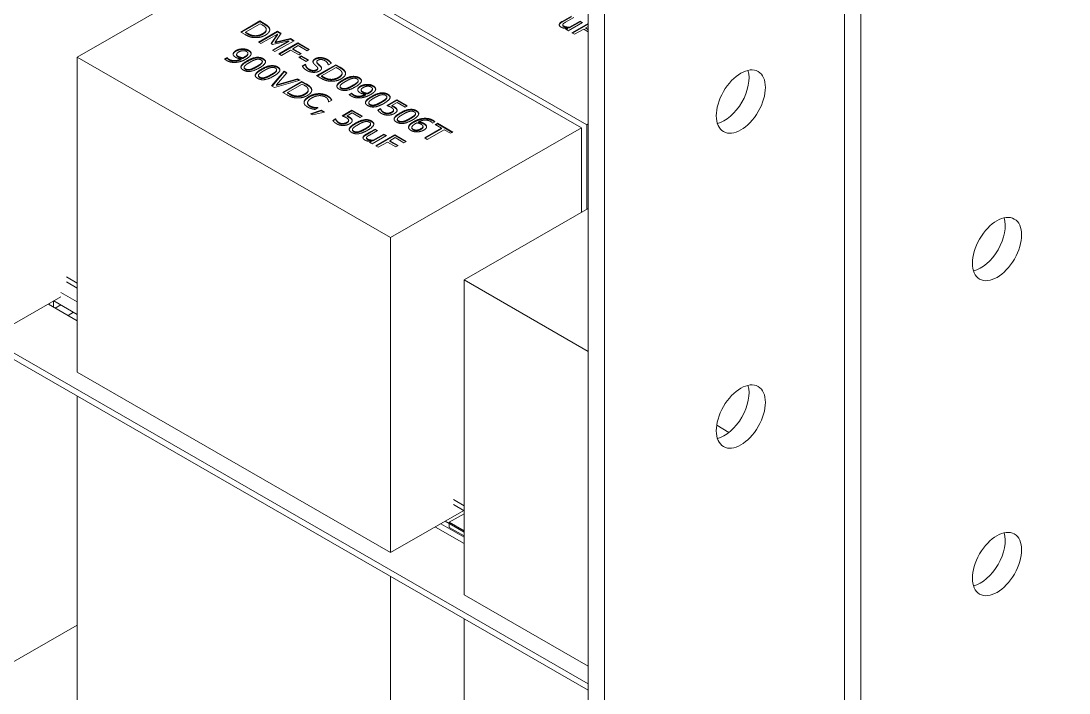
# Model space of a CAD drawing. Header units: millimetres. Extents: x 0 to 8410, y 0 to 5940.
# Drawn here: x 6745.4 to 6881.3, y 4891.5 to 4978.7 of the extents above; entities that cross this region are included whole.
import ezdxf

# ---------------------------------------------------------------- set-up
doc = ezdxf.new("R2010")
doc.units = ezdxf.units.MM
doc.header["$LTSCALE"] = 10
doc.layers.add('가시적인 것(ISO)', color=3, linetype='Continuous', lineweight=5, true_color=0x00ff00)
doc.layers.add('해치(ISO)', color=7, linetype='Continuous', lineweight=5)

msp = doc.modelspace()

# ---------------------------------------------------------------- hatches: boundary and pattern name
at = {"layer": '해치(ISO)'}
h = msp.add_hatch(dxfattribs=at)
h.set_pattern_fill('ANSI31', color=256, scale=254, angle=75, style=0)
h.set_pattern_definition([(119.99998, (0, 0), (-27.49631, -15.87499), [])])
edge = h.paths.add_edge_path()
edge.add_line((7404.27, 4779.83), (7404.27, 4781.46))
edge.add_line((7404.27, 4781.46), (7404.27, 4781.94))
edge.add_line((7404.27, 4781.94), (7404.27, 4785.7))
edge.add_line((7404.27, 4785.7), (7404.27, 4786.36))
edge.add_line((7404.27, 4786.36), (7404.27, 4792.16))
edge.add_line((7404.27, 4792.16), (7404.27, 4792.17))
edge.add_line((7404.27, 4792.17), (7404.27, 4792.3))
edge.add_line((7404.27, 4792.3), (7404.27, 4796.6))
edge.add_line((7404.27, 4796.6), (7404.27, 4801.48))
edge.add_line((7404.27, 4801.48), (7404.27, 4808.84))
edge.add_line((7404.27, 4808.84), (7404.27, 4812.54))
edge.add_line((7404.27, 4812.54), (7403.36, 4813.06))
edge.add_line((7403.36, 4813.06), (7401.61, 4814.07))
edge.add_line((7401.61, 4814.07), (7401.1, 4814.36))
edge.add_line((7401.1, 4814.36), (7399.49, 4815.29))
edge.add_line((7399.49, 4815.29), (7381.65, 4825.56))
edge.add_line((7381.65, 4825.56), (7377.4, 4828.01))
edge.add_line((7377.4, 4828.01), (7375.98, 4828.82))
edge.add_line((7375.98, 4828.82), (7375.98, 4827.19))
edge.add_ellipse((7378.1, 4825.97), major_axis=(1.5, -2.6), ratio=0.578093, start_angle=225.1108, end_angle=315.1108)
edge.add_line((7378.1, 4823.51), (7397.55, 4812.32))
edge.add_ellipse((7397.55, 4808.64), major_axis=(2.25, -3.9), ratio=0.578093, start_angle=45.1108, end_angle=135.1108, ccw=False)
edge.add_line((7400.73, 4806.81), (7400.73, 4784.32))
edge.add_ellipse((7402.85, 4783.1), major_axis=(1.5, -2.6), ratio=0.578093, start_angle=225.1108, end_angle=315.1108)
edge.add_line((7402.85, 4780.65), (7404.27, 4779.83))
edge = h.paths.add_edge_path()
edge.add_line((6488.28, 5307.32), (6489.69, 5306.5))
edge.add_ellipse((6489.69, 5308.95), major_axis=(1.5, -2.6), ratio=0.578093, start_angle=315.1108, end_angle=405.1108)
edge.add_line((6491.82, 5307.73), (6491.82, 5330.21))
edge.add_ellipse((6495, 5328.38), major_axis=(-2.25, 3.9), ratio=0.578093, start_angle=315.1108, end_angle=405.1108, ccw=False)
edge.add_line((6495, 5332.06), (6514.44, 5320.86))
edge.add_ellipse((6514.44, 5323.32), major_axis=(1.5, -2.6), ratio=0.578093, start_angle=315.1108, end_angle=405.1108)
edge.add_line((6516.56, 5322.09), (6516.56, 5323.73))
edge.add_line((6516.56, 5323.73), (6498.56, 5334.1))
edge.add_line((6498.56, 5334.1), (6498.55, 5334.1))
edge.add_line((6498.55, 5334.1), (6488.28, 5340.02))
edge.add_line((6488.28, 5340.02), (6488.28, 5307.32))

# ---------------------------------------------------------------- linework, layer by layer
at = {"layer": '가시적인 것(ISO)'}
for p, q in [((6818.95, 3452.78), (6818.95, 5149.6)), ((6821.07, 3451.56), (6821.07, 5148.38)), ((6852.18, 3433.64), (6852.18, 5130.46)), ((6854.31, 5129.24), (6854.31, 3432.42)), ((6777.41, 4988.24), (6752.66, 4973.99)), ((6818.07, 4964.82), (6777.41, 4988.24)), ((6778.12, 4988.65), (6818.77, 4965.23)), ((6815.55, 4978.63), (6816.76, 4979.33)), ((6815.55, 4978.55), (6816.76, 4979.25)), ((6818.95, 4892.65), (6670.81, 4977.96)), ((6773.87, 4977.26), (6776.35, 4978.69)), ((6773.95, 4977.22), (6776.35, 4978.6)), ((6776.39, 4978.33), (6774.49, 4977.23)), ((6776.35, 4978.69), (6776.91, 4978.36)), ((6776.35, 4978.69), (6776.35, 4978.6)), ((6776.35, 4978.6), (6776.91, 4978.28)), ((6776.64, 4978.19), (6776.39, 4978.33)), ((6815.64, 4978.2), (6815.64, 4978.12)), ((6817.07, 4979.15), (6816.01, 4978.54)), ((6818.22, 4978.49), (6816.36, 4977.42)), ((6816.52, 4977.87), (6817.9, 4978.67)), ((6816.52, 4977.79), (6817.9, 4978.59)), ((6816.52, 4977.87), (6816.52, 4977.79)), ((6816.84, 4977.14), (6818.95, 4978.36)), ((6816.91, 4977.1), (6818.95, 4978.28)), ((6817.9, 4978.67), (6818.22, 4978.49)), ((6817.9, 4978.67), (6817.9, 4978.59)), ((6817.9, 4978.59), (6818.15, 4978.45)), ((6818.95, 4977.98), (6818.65, 4977.81)), ((6670.81, 4977.14), (6818.95, 4891.83)), ((6774.44, 4976.93), (6773.87, 4977.26)), ((6774.49, 4977.23), (6774.49, 4977.15)), ((6774.49, 4977.23), (6774.74, 4977.09)), ((6774.49, 4977.15), (6774.74, 4977.01)), ((6775.59, 4976.79), (6775.59, 4976.71)), ((6776.18, 4975.93), (6778.66, 4977.36)), ((6776.25, 4975.89), (6778.66, 4977.27)), ((6778.62, 4976.98), (6776.49, 4975.75)), ((6777.18, 4977.59), (6777.18, 4977.51)), ((6777.81, 4975.78), (6778.62, 4976.98)), ((6777.85, 4975.76), (6778.62, 4976.9)), ((6779.11, 4977.1), (6778.35, 4975.95)), ((6778.62, 4976.98), (6778.62, 4976.9)), ((6778.66, 4977.36), (6779.11, 4977.1)), ((6778.66, 4977.36), (6778.66, 4977.27)), ((6778.66, 4977.27), (6779.07, 4977.04)), ((6816.05, 4977.6), (6816.25, 4977.72)), ((6816.36, 4977.42), (6816.05, 4977.6)), ((6816.12, 4977.56), (6816.25, 4977.64)), ((6816.25, 4977.72), (6816.25, 4977.64)), ((6817.17, 4976.96), (6816.84, 4977.14)), ((6818.36, 4977.64), (6817.17, 4976.96)), ((6818.95, 4977.3), (6818.36, 4977.64)), ((6818.65, 4977.81), (6818.95, 4977.64)), ((6818.65, 4977.81), (6818.65, 4977.73)), ((6818.65, 4977.73), (6818.95, 4977.56)), ((6776.49, 4975.75), (6776.18, 4975.93)), ((6778.01, 4975.66), (6777.81, 4975.78)), ((6777.98, 4974.9), (6780.11, 4976.13)), ((6780.11, 4976.13), (6778.01, 4975.66)), ((6778.05, 4974.86), (6780.11, 4976.04)), ((6780.78, 4976.13), (6778.31, 4974.71)), ((6778.35, 4975.95), (6780.32, 4976.4)), ((6778.35, 4975.87), (6780.32, 4976.32)), ((6778.35, 4975.95), (6778.35, 4975.87)), ((6778.81, 4974.42), (6781.28, 4975.85)), ((6778.88, 4974.38), (6781.28, 4975.76)), ((6780.11, 4976.13), (6780.11, 4976.04)), ((6780.32, 4976.4), (6780.78, 4976.13)), ((6780.32, 4976.4), (6780.32, 4976.32)), ((6780.32, 4976.32), (6780.71, 4976.09)), ((6781.32, 4975.49), (6780.62, 4975.09)), ((6781.28, 4975.85), (6782.76, 4974.99)), ((6781.28, 4975.85), (6781.28, 4975.76)), ((6781.28, 4975.76), (6782.69, 4974.95)), ((6782.47, 4974.82), (6781.32, 4975.49)), ((6752.66, 4973.99), (6793.32, 4950.57)), ((6752.66, 4933.11), (6752.66, 4973.99)), ((6771.78, 4973.76), (6772.1, 4973.94)), ((6771.84, 4973.7), (6772.1, 4973.86)), ((6772.1, 4973.94), (6772.12, 4973.93)), ((6772.1, 4973.94), (6772.1, 4973.86)), ((6772.1, 4973.86), (6772.12, 4973.85)), ((6772.12, 4973.93), (6772.12, 4973.85)), ((6773.34, 4974.36), (6773.34, 4974.27)), ((6774.15, 4973.91), (6774.15, 4973.83)), ((6774.79, 4974.5), (6774.79, 4974.42)), ((6774.79, 4974.47), (6774.79, 4974.39)), ((6778.31, 4974.71), (6777.98, 4974.9)), ((6779.14, 4974.23), (6778.81, 4974.42)), ((6780.33, 4974.92), (6779.14, 4974.23)), ((6781.43, 4974.28), (6780.33, 4974.92)), ((6780.62, 4975.09), (6781.72, 4974.45)), ((6780.62, 4975.09), (6780.62, 4975)), ((6780.62, 4975), (6781.65, 4974.41)), ((6781.41, 4973.99), (6781.71, 4974.17)), ((6782.35, 4973.45), (6781.41, 4973.99)), ((6781.72, 4974.45), (6781.43, 4974.28)), ((6781.48, 4973.95), (6781.71, 4974.08)), ((6781.71, 4974.17), (6782.65, 4973.63)), ((6781.71, 4974.17), (6781.71, 4974.08)), ((6781.71, 4974.08), (6782.58, 4973.59)), ((6782.76, 4974.99), (6782.47, 4974.82)), ((6773.91, 4973.77), (6773.91, 4973.69)), ((6774.31, 4972.69), (6774.31, 4972.6)), ((6776.67, 4973.43), (6776.67, 4973.35)), ((6781.84, 4972.84), (6782.26, 4973.08)), ((6781.88, 4972.78), (6782.26, 4973)), ((6782.26, 4973.08), (6782.28, 4973.07)), ((6782.26, 4973.08), (6782.26, 4973)), ((6782.26, 4973), (6782.28, 4972.99)), ((6782.28, 4973.07), (6782.28, 4972.99)), ((6782.65, 4973.63), (6782.35, 4973.45)), ((6783.71, 4971.6), (6786.19, 4973.02)), ((6783.73, 4973.4), (6783.73, 4973.32)), ((6783.78, 4971.55), (6786.19, 4972.94)), ((6783.86, 4972.57), (6783.86, 4972.49)), ((6786.23, 4972.67), (6784.33, 4971.57)), ((6785.25, 4972.98), (6785.22, 4972.99)), ((6785.64, 4973.2), (6785.25, 4972.98)), ((6786.19, 4973.02), (6786.75, 4972.7)), ((6786.19, 4973.02), (6786.19, 4972.94)), ((6786.19, 4972.94), (6786.75, 4972.61)), ((6786.48, 4972.52), (6786.23, 4972.67)), ((6776.17, 4971.62), (6776.17, 4971.53)), ((6777.88, 4970.26), (6779.5, 4972.18)), ((6777.93, 4970.23), (6779.5, 4972.09)), ((6779.86, 4971.97), (6778.49, 4970.39)), ((6778.49, 4970.39), (6781.23, 4971.18)), ((6778.49, 4970.31), (6781.23, 4971.1)), ((6778.53, 4972.37), (6778.53, 4972.28)), ((6779.5, 4972.18), (6779.86, 4971.97)), ((6779.5, 4972.18), (6779.5, 4972.09)), ((6779.5, 4972.09), (6779.81, 4971.92)), ((6781.23, 4971.18), (6781.56, 4970.99)), ((6781.23, 4971.18), (6781.23, 4971.1)), ((6781.23, 4971.1), (6781.47, 4970.96)), ((6784.28, 4971.27), (6783.71, 4971.6)), ((6784.33, 4971.57), (6784.33, 4971.49)), ((6784.33, 4971.57), (6784.58, 4971.43)), ((6784.33, 4971.49), (6784.58, 4971.34)), ((6785.42, 4971.13), (6785.42, 4971.04)), ((6787.02, 4971.92), (6787.02, 4971.84)), ((6778.24, 4970.06), (6777.88, 4970.26)), ((6781.56, 4970.99), (6778.24, 4970.06)), ((6778.49, 4970.39), (6778.49, 4970.31)), ((6779.32, 4969.43), (6781.8, 4970.85)), ((6779.4, 4969.39), (6781.8, 4970.77)), ((6781.84, 4970.5), (6779.94, 4969.4)), ((6781.8, 4970.85), (6782.36, 4970.53)), ((6781.8, 4970.85), (6781.8, 4970.77)), ((6781.8, 4970.77), (6782.36, 4970.45)), ((6782.09, 4970.36), (6781.84, 4970.5)), ((6782.63, 4969.76), (6782.63, 4969.67)), ((6786.75, 4970.21), (6786.75, 4970.13)), ((6789.12, 4970.96), (6789.12, 4970.88)), ((6789.49, 4969.75), (6789.49, 4969.66)), ((6790.95, 4969.89), (6790.95, 4969.81)), ((6790.95, 4969.86), (6790.95, 4969.78)), ((6779.89, 4969.1), (6779.32, 4969.43)), ((6779.94, 4969.4), (6779.94, 4969.32)), ((6779.94, 4969.4), (6780.19, 4969.26)), ((6779.94, 4969.32), (6780.19, 4969.18)), ((6781.04, 4968.96), (6781.04, 4968.88)), ((6785.68, 4968.43), (6785.28, 4968.2)), ((6785.5, 4968.7), (6785.5, 4968.62)), ((6787.94, 4969.14), (6788.26, 4969.33)), ((6787.99, 4969.09), (6788.26, 4969.25)), ((6788.26, 4969.33), (6788.27, 4969.32)), ((6788.26, 4969.33), (6788.26, 4969.25)), ((6788.26, 4969.25), (6788.27, 4969.24)), ((6788.27, 4969.32), (6788.27, 4969.24)), ((6790.07, 4969.16), (6790.07, 4969.08)), ((6790.31, 4969.3), (6790.31, 4969.22)), ((6792.83, 4968.82), (6792.83, 4968.74)), ((6792.85, 4967.71), (6794.13, 4968.45)), ((6792.93, 4967.68), (6794.13, 4968.37)), ((6794.13, 4968.45), (6795.48, 4967.67)), ((6794.13, 4968.45), (6794.13, 4968.37)), ((6794.13, 4968.37), (6795.41, 4967.63)), ((6782.55, 4968.08), (6782.55, 4968)), ((6782.93, 4966.64), (6784.31, 4967.1)), ((6783.02, 4966.59), (6784.31, 4967.02)), ((6783.45, 4967.47), (6783.45, 4967.39)), ((6783.93, 4967.42), (6783.54, 4967.2)), ((6783.91, 4967.44), (6783.93, 4967.42)), ((6783.91, 4967.44), (6783.91, 4967.41)), ((6784.31, 4967.1), (6784.73, 4966.86)), ((6784.31, 4967.1), (6784.31, 4967.02)), ((6784.31, 4967.02), (6784.63, 4966.84)), ((6785.28, 4968.2), (6785.26, 4968.22)), ((6787.03, 4966.37), (6788.3, 4967.11)), ((6787.11, 4966.34), (6788.3, 4967.03)), ((6788.3, 4967.11), (6789.66, 4966.33)), ((6788.3, 4967.11), (6788.3, 4967.03)), ((6788.3, 4967.03), (6789.59, 4966.29)), ((6790.47, 4968.08), (6790.47, 4967.99)), ((6791.64, 4967.13), (6791.99, 4967.34)), ((6791.68, 4967.07), (6791.99, 4967.25)), ((6791.99, 4967.34), (6792.01, 4967.32)), ((6791.99, 4967.34), (6791.99, 4967.25)), ((6791.99, 4967.25), (6792.01, 4967.24)), ((6792.01, 4967.32), (6792.01, 4967.24)), ((6792.15, 4967.09), (6792.15, 4967.01)), ((6794.15, 4968.1), (6793.49, 4967.72)), ((6793.49, 4967.72), (6793.49, 4967.64)), ((6793.69, 4967.14), (6793.69, 4967.06)), ((6795.19, 4967.5), (6794.15, 4968.1)), ((6795.48, 4967.67), (6795.19, 4967.5)), ((6783.18, 4966.5), (6782.93, 4966.64)), ((6784.73, 4966.86), (6783.18, 4966.5)), ((6785.81, 4965.79), (6786.17, 4966)), ((6785.85, 4965.73), (6786.17, 4965.91)), ((6786.17, 4966), (6786.19, 4965.98)), ((6786.17, 4966), (6786.17, 4965.91)), ((6786.17, 4965.91), (6786.19, 4965.9)), ((6786.19, 4965.98), (6786.19, 4965.9)), ((6786.32, 4965.75), (6786.32, 4965.67)), ((6788.33, 4966.76), (6787.67, 4966.38)), ((6787.67, 4966.38), (6787.67, 4966.3)), ((6787.87, 4965.8), (6787.87, 4965.72)), ((6789.37, 4966.16), (6788.33, 4966.76)), ((6789.66, 4966.33), (6789.37, 4966.16)), ((6792.94, 4966.72), (6792.94, 4966.64)), ((6794.18, 4965.94), (6794.18, 4965.85)), ((6796.54, 4966.68), (6796.54, 4966.6)), ((6787.12, 4965.38), (6787.12, 4965.3)), ((6788.36, 4964.6), (6788.36, 4964.51)), ((6790.1, 4963.98), (6791.3, 4964.67)), ((6790.1, 4963.89), (6791.3, 4964.59)), ((6791.62, 4964.49), (6790.56, 4963.88)), ((6790.72, 4965.34), (6790.72, 4965.26)), ((6791.3, 4964.67), (6791.62, 4964.49)), ((6791.3, 4964.67), (6791.3, 4964.59)), ((6791.3, 4964.59), (6791.55, 4964.45)), ((6793.32, 4950.57), (6818.07, 4964.82)), ((6796.07, 4964.87), (6796.07, 4964.79)), ((6796.94, 4965.6), (6796.94, 4965.51)), ((6797.52, 4965.01), (6797.52, 4964.93)), ((6797.74, 4963.52), (6799.92, 4964.77)), ((6797.81, 4963.48), (6799.92, 4964.69)), ((6800.25, 4964.58), (6798.07, 4963.33)), ((6798.75, 4965.43), (6798.74, 4965.44)), ((6799.07, 4965.61), (6798.75, 4965.43)), ((6799.09, 4965.25), (6799.39, 4965.42)), ((6799.92, 4964.77), (6799.09, 4965.25)), ((6799.16, 4965.21), (6799.39, 4965.34)), ((6799.39, 4965.42), (6801.38, 4964.27)), ((6799.39, 4965.42), (6799.39, 4965.34)), ((6799.39, 4965.34), (6801.3, 4964.23)), ((6799.92, 4964.77), (6799.92, 4964.69)), ((6801.08, 4964.11), (6800.25, 4964.58)), ((6801.38, 4964.27), (6801.08, 4964.11)), ((6818.07, 4953.83), (6818.07, 4964.82)), ((6818.77, 4965.23), (6818.95, 4965.33)), ((6818.77, 4954.24), (6818.77, 4965.23)), ((6790.19, 4963.54), (6790.19, 4963.46)), ((6790.59, 4962.94), (6790.8, 4963.06)), ((6790.9, 4962.76), (6790.59, 4962.94)), ((6790.66, 4962.9), (6790.8, 4962.98)), ((6790.8, 4963.06), (6790.8, 4962.98)), ((6792.76, 4963.83), (6790.9, 4962.76)), ((6791.06, 4963.21), (6792.45, 4964.01)), ((6791.06, 4963.13), (6792.45, 4963.93)), ((6791.06, 4963.21), (6791.06, 4963.13)), ((6791.38, 4962.49), (6793.86, 4963.91)), ((6791.45, 4962.44), (6793.86, 4963.83)), ((6792.9, 4962.98), (6791.71, 4962.3)), ((6792.45, 4964.01), (6792.76, 4963.83)), ((6792.45, 4964.01), (6792.45, 4963.93)), ((6792.45, 4963.93), (6792.69, 4963.79)), ((6794.01, 4962.35), (6792.9, 4962.98)), ((6793.89, 4963.55), (6793.2, 4963.15)), ((6793.2, 4963.15), (6794.3, 4962.52)), ((6793.2, 4963.15), (6793.2, 4963.07)), ((6793.2, 4963.07), (6794.23, 4962.47)), ((6793.86, 4963.91), (6795.34, 4963.06)), ((6793.86, 4963.91), (6793.86, 4963.83)), ((6793.86, 4963.83), (6795.27, 4963.02)), ((6795.04, 4962.89), (6793.89, 4963.55)), ((6795.34, 4963.06), (6795.04, 4962.89)), ((6798.07, 4963.33), (6797.74, 4963.52)), ((6791.71, 4962.3), (6791.38, 4962.49)), ((6794.3, 4962.52), (6794.01, 4962.35)), ((6818.95, 4954.34), (6802.86, 4945.08)), ((6793.32, 4909.7), (6793.32, 4950.57)), ((6752.66, 4944.68), (6751.25, 4945.5)), ((6751.25, 4944.84), (6752.66, 4944.03)), ((6802.86, 4945.08), (6818.95, 4935.81)), ((6802.86, 4904.2), (6802.86, 4945.08)), ((6743.11, 4938.61), (6750.54, 4942.88)), ((6752.66, 4942.23), (6750.54, 4943.45)), ((6752.66, 4939.78), (6748.95, 4941.92)), ((6749.02, 4942.01), (6749.02, 4941.88)), ((6749.58, 4941.55), (6749.58, 4942.33)), ((6749.61, 4942.35), (6752.66, 4940.59)), ((6749.62, 4942.35), (6752.66, 4940.6)), ((6750.51, 4941.83), (6749.8, 4941.43)), ((6752.17, 4940.88), (6751.46, 4940.47)), ((6752.66, 4933.11), (6793.32, 4909.7)), ((6752.66, 4930.01), (6752.66, 4889.29)), ((6835.62, 4926.21), (6837.21, 4925.3)), ((6802.86, 4915.77), (6801.45, 4916.59)), ((6801.45, 4915.93), (6802.86, 4915.12)), ((6793.32, 4909.7), (6802.8, 4915.15)), ((6800.92, 4913.62), (6802.86, 4914.74)), ((6802.86, 4910.87), (6799.15, 4913.01)), ((6799.82, 4913.44), (6802.86, 4911.68)), ((6802.86, 4912.34), (6800.38, 4913.76)), ((6802.86, 4912.5), (6800.92, 4913.62)), ((6800.92, 4913.62), (6800.92, 4912.97)), ((6800.92, 4912.97), (6802.86, 4911.85)), ((6793.32, 4906.59), (6793.32, 4865.87)), ((6802.86, 4904.2), (6818.95, 4894.93)), ((6802.86, 4901.1), (6802.86, 4860.38)), ((6752.66, 4900.28), (6743.11, 4894.79))]:
    msp.add_line(p, q, dxfattribs=at)
for centre in [(6838.75, 4968.23), (6871.98, 4949.09), (6838.75, 4927.35), (6871.98, 4908.21)]:
    msp.add_ellipse(centre, major_axis=(2.25, 3.9), ratio=0.578093, dxfattribs=at)
for centre, major_axis, ratio, start_param, end_param in [((6836.63, 4969.45), (2.25, 3.9), 0.578093, 3.631445, 5.793333), ((6869.86, 4950.31), (2.25, 3.9), 0.578093, 3.631445, 5.793333), ((6751.07, 4943.14), (-3, 0), 0.575862, 0.767051, 0.785398), ((6836.63, 4928.57), (2.25, 3.9), 0.578093, 3.631445, 5.793333), ((6801.27, 4914.23), (-3, 0), 0.575862, 0.767051, 0.785398), ((6869.86, 4909.44), (2.25, 3.9), 0.578093, 3.631445, 5.793333)]:
    msp.add_ellipse(centre, major_axis=major_axis, ratio=ratio, start_param=start_param, end_param=end_param, dxfattribs=at)
for points in [[(6777.15, 4977.73), (6777.1, 4977.85), (6776.87, 4978.06), (6776.64, 4978.19)], [(6776.91, 4978.36), (6777.26, 4978.16), (6777.56, 4977.87), (6777.6, 4977.74)], [(6776.91, 4978.28), (6777.26, 4978.08), (6777.56, 4977.79), (6777.6, 4977.66)], [(6815.43, 4977.89), (6815.31, 4977.96), (6815.18, 4978.13), (6815.19, 4978.23)], [(6815.19, 4978.23), (6815.19, 4978.32), (6815.37, 4978.53), (6815.55, 4978.63)], [(6816.25, 4977.72), (6815.98, 4977.73), (6815.59, 4977.8), (6815.43, 4977.89)], [(6815.66, 4978.26), (6815.62, 4978.2), (6815.69, 4978.09), (6815.81, 4978.02)], [(6816.01, 4978.54), (6815.87, 4978.45), (6815.69, 4978.33), (6815.66, 4978.26)], [(6815.81, 4978.02), (6815.93, 4977.95), (6816.31, 4977.88), (6816.52, 4977.87)], [(6815.81, 4977.94), (6815.93, 4977.87), (6816.31, 4977.8), (6816.52, 4977.79)], [(6775.52, 4976.54), (6775.21, 4976.58), (6774.75, 4976.76), (6774.44, 4976.93)], [(6774.74, 4977.09), (6774.96, 4976.96), (6775.36, 4976.81), (6775.59, 4976.79)], [(6774.74, 4977.01), (6774.96, 4976.88), (6775.36, 4976.73), (6775.59, 4976.71)], [(6777.06, 4976.85), (6776.72, 4976.65), (6775.9, 4976.5), (6775.52, 4976.54)], [(6775.59, 4976.79), (6775.88, 4976.76), (6776.43, 4976.88), (6776.72, 4977.05)], [(6775.59, 4976.71), (6775.88, 4976.68), (6776.43, 4976.8), (6776.72, 4976.97)], [(6776.72, 4977.05), (6777.01, 4977.21), (6777.22, 4977.55), (6777.15, 4977.73)], [(6777.6, 4977.74), (6777.68, 4977.51), (6777.42, 4977.06), (6777.06, 4976.85)], [(6777.6, 4977.66), (6777.63, 4977.59), (6777.63, 4977.52)], [(6772.12, 4973.93), (6772.14, 4973.89), (6772.27, 4973.77), (6772.36, 4973.71)], [(6772.12, 4973.85), (6772.14, 4973.81), (6772.27, 4973.68), (6772.36, 4973.63)], [(6772.89, 4974.33), (6772.86, 4974.47), (6773.04, 4974.72), (6773.25, 4974.85)], [(6773.22, 4973.97), (6773.09, 4974.05), (6772.92, 4974.22), (6772.89, 4974.33)], [(6773.91, 4973.77), (6773.69, 4973.8), (6773.36, 4973.89), (6773.22, 4973.97)], [(6773.25, 4974.85), (6773.44, 4974.96), (6773.89, 4975.07), (6774.11, 4975.07)], [(6773.25, 4974.77), (6773.44, 4974.88), (6773.89, 4974.99), (6774.11, 4974.99)], [(6773.6, 4974.66), (6773.45, 4974.57), (6773.33, 4974.41), (6773.34, 4974.32)], [(6773.34, 4974.32), (6773.35, 4974.25), (6773.48, 4974.14), (6773.57, 4974.09)], [(6773.34, 4974.27), (6773.34, 4974.26), (6773.34, 4974.24)], [(6773.34, 4974.24), (6773.35, 4974.17), (6773.48, 4974.06), (6773.57, 4974.01)], [(6773.57, 4974.09), (6773.68, 4974.03), (6774, 4973.93), (6774.15, 4973.91)], [(6773.57, 4974.01), (6773.68, 4973.94), (6774, 4973.85), (6774.15, 4973.83)], [(6774.62, 4974.73), (6774.42, 4974.85), (6773.88, 4974.82), (6773.6, 4974.66)], [(6774.11, 4975.07), (6774.32, 4975.08), (6774.74, 4974.98), (6774.89, 4974.89)], [(6774.11, 4974.99), (6774.32, 4975), (6774.74, 4974.89), (6774.89, 4974.81)], [(6774.15, 4973.91), (6774.18, 4973.92), (6774.26, 4973.97), (6774.31, 4974)], [(6774.15, 4973.83), (6774.18, 4973.84), (6774.26, 4973.89), (6774.31, 4973.92)], [(6774.31, 4974), (6774.56, 4974.14), (6774.79, 4974.38), (6774.79, 4974.47)], [(6774.31, 4973.92), (6774.56, 4974.06), (6774.79, 4974.3), (6774.79, 4974.39)], [(6775.22, 4974.44), (6775.21, 4974.29), (6774.91, 4973.96), (6774.57, 4973.76)], [(6774.79, 4974.47), (6774.8, 4974.56), (6774.71, 4974.68), (6774.62, 4974.73)], [(6774.7, 4973.51), (6775.37, 4973.9), (6776.38, 4974.03), (6776.78, 4973.8)], [(6774.7, 4973.43), (6775.37, 4973.82), (6776.38, 4973.95), (6776.78, 4973.72)], [(6774.79, 4974.39), (6774.79, 4974.41), (6774.79, 4974.42)], [(6774.89, 4974.89), (6775.06, 4974.79), (6775.23, 4974.57), (6775.22, 4974.44)], [(6776.78, 4973.8), (6777.19, 4973.57), (6776.93, 4972.98), (6776.29, 4972.6)], [(6783.24, 4973.44), (6783.24, 4973.53), (6783.38, 4973.71), (6783.52, 4973.79)], [(6783.52, 4973.79), (6783.82, 4973.96), (6784.7, 4973.93), (6785.06, 4973.72)], [(6783.52, 4973.71), (6783.82, 4973.88), (6784.7, 4973.85), (6785.06, 4973.64)], [(6772.03, 4973.57), (6771.96, 4973.61), (6771.83, 4973.71), (6771.78, 4973.76)], [(6773.26, 4973.32), (6772.93, 4973.29), (6772.32, 4973.41), (6772.03, 4973.57)], [(6772.36, 4973.71), (6772.69, 4973.53), (6773.49, 4973.56), (6773.91, 4973.77)], [(6772.36, 4973.63), (6772.69, 4973.45), (6773.49, 4973.48), (6773.91, 4973.69)], [(6774.57, 4973.76), (6774.27, 4973.58), (6773.58, 4973.35), (6773.26, 4973.32)], [(6774.21, 4972.32), (6773.8, 4972.55), (6774.05, 4973.14), (6774.7, 4973.51)], [(6776.29, 4972.6), (6775.62, 4972.22), (6774.61, 4972.08), (6774.21, 4972.32)], [(6774.38, 4972.84), (6774.3, 4972.74), (6774.34, 4972.56), (6774.48, 4972.47)], [(6775.04, 4973.32), (6774.78, 4973.17), (6774.46, 4972.95), (6774.38, 4972.84)], [(6774.48, 4972.47), (6774.62, 4972.4), (6774.93, 4972.37), (6775.11, 4972.41)], [(6775.88, 4973.7), (6775.7, 4973.66), (6775.28, 4973.46), (6775.04, 4973.32)], [(6775.11, 4972.41), (6775.28, 4972.46), (6775.69, 4972.65), (6775.95, 4972.8)], [(6775.11, 4972.33), (6775.28, 4972.38), (6775.69, 4972.57), (6775.95, 4972.72)], [(6776.06, 4971.25), (6775.65, 4971.48), (6775.91, 4972.07), (6776.56, 4972.44)], [(6776.51, 4973.64), (6776.37, 4973.72), (6776.06, 4973.75), (6775.88, 4973.7)], [(6775.95, 4972.8), (6776.2, 4972.94), (6776.54, 4973.18), (6776.61, 4973.29)], [(6775.95, 4972.72), (6776.2, 4972.86), (6776.54, 4973.1), (6776.61, 4973.2)], [(6776.61, 4973.29), (6776.69, 4973.39), (6776.65, 4973.56), (6776.51, 4973.64)], [(6776.56, 4972.44), (6777.23, 4972.83), (6778.24, 4972.96), (6778.64, 4972.73)], [(6776.56, 4972.36), (6777.23, 4972.75), (6778.24, 4972.88), (6778.64, 4972.65)], [(6776.61, 4973.2), (6776.67, 4973.28), (6776.67, 4973.35)], [(6776.78, 4973.72), (6777.06, 4973.56), (6777.09, 4973.37)], [(6777.74, 4972.64), (6777.56, 4972.59), (6777.14, 4972.39), (6776.9, 4972.25)], [(6778.37, 4972.57), (6778.23, 4972.65), (6777.92, 4972.68), (6777.74, 4972.64)], [(6778.64, 4972.73), (6779.05, 4972.5), (6778.79, 4971.91), (6778.14, 4971.53)], [(6778.47, 4972.22), (6778.55, 4972.32), (6778.5, 4972.49), (6778.37, 4972.57)], [(6778.64, 4972.65), (6778.92, 4972.49), (6778.95, 4972.3)], [(6782.46, 4972.26), (6782.19, 4972.42), (6781.93, 4972.7), (6781.84, 4972.84)], [(6782.28, 4973.07), (6782.29, 4972.89), (6782.53, 4972.55), (6782.72, 4972.44)], [(6782.28, 4972.99), (6782.29, 4972.8), (6782.53, 4972.47), (6782.72, 4972.36)], [(6782.72, 4972.44), (6783, 4972.28), (6783.5, 4972.25), (6783.69, 4972.36)], [(6783.43, 4973.08), (6783.33, 4973.17), (6783.23, 4973.35), (6783.24, 4973.44)], [(6783.76, 4972.76), (6783.68, 4972.84), (6783.53, 4972.98), (6783.43, 4973.08)], [(6783.69, 4972.36), (6783.84, 4972.45), (6783.87, 4972.64), (6783.76, 4972.76)], [(6783.9, 4973.61), (6783.74, 4973.52), (6783.72, 4973.32), (6783.84, 4973.2)], [(6783.73, 4973.32), (6783.73, 4973.23), (6783.84, 4973.12)], [(6783.84, 4973.2), (6783.91, 4973.13), (6784.15, 4972.91), (6784.22, 4972.84)], [(6783.84, 4973.12), (6783.91, 4973.05), (6784.15, 4972.83), (6784.22, 4972.76)], [(6784.8, 4973.54), (6784.57, 4973.67), (6784.08, 4973.71), (6783.9, 4973.61)], [(6784.22, 4972.84), (6784.39, 4972.65), (6784.31, 4972.33), (6784.08, 4972.19)], [(6784.22, 4972.76), (6784.34, 4972.62), (6784.36, 4972.5)], [(6785.22, 4972.99), (6785.21, 4973.12), (6785, 4973.42), (6784.8, 4973.54)], [(6785.06, 4973.72), (6785.27, 4973.6), (6785.56, 4973.34), (6785.64, 4973.2)], [(6786.99, 4972.06), (6786.93, 4972.18), (6786.7, 4972.39), (6786.48, 4972.52)], [(6786.75, 4972.7), (6787.1, 4972.5), (6787.39, 4972.21), (6787.44, 4972.07)], [(6786.75, 4972.61), (6787.1, 4972.41), (6787.39, 4972.12), (6787.44, 4971.99)], [(6774.48, 4972.39), (6774.62, 4972.31), (6774.93, 4972.29), (6775.11, 4972.33)], [(6778.14, 4971.53), (6777.48, 4971.15), (6776.47, 4971.01), (6776.06, 4971.25)], [(6776.23, 4971.77), (6776.15, 4971.67), (6776.19, 4971.49), (6776.34, 4971.41)], [(6776.9, 4972.25), (6776.64, 4972.1), (6776.32, 4971.88), (6776.23, 4971.77)], [(6776.34, 4971.41), (6776.47, 4971.33), (6776.78, 4971.3), (6776.96, 4971.35)], [(6776.34, 4971.32), (6776.47, 4971.24), (6776.78, 4971.22), (6776.96, 4971.26)], [(6776.96, 4971.35), (6777.13, 4971.39), (6777.55, 4971.58), (6777.81, 4971.73)], [(6776.96, 4971.26), (6777.13, 4971.31), (6777.55, 4971.5), (6777.81, 4971.65)], [(6777.81, 4971.73), (6778.06, 4971.88), (6778.4, 4972.11), (6778.47, 4972.22)], [(6777.81, 4971.65), (6778.06, 4971.79), (6778.4, 4972.03), (6778.47, 4972.13)], [(6778.47, 4972.13), (6778.53, 4972.21), (6778.53, 4972.28)], [(6783.33, 4972.02), (6783.11, 4972.03), (6782.69, 4972.13), (6782.46, 4972.26)], [(6782.72, 4972.36), (6783, 4972.2), (6783.5, 4972.17), (6783.69, 4972.28)], [(6784.08, 4972.19), (6783.94, 4972.11), (6783.54, 4972.02), (6783.33, 4972.02)], [(6785.36, 4970.88), (6785.05, 4970.92), (6784.58, 4971.09), (6784.28, 4971.27)], [(6784.58, 4971.43), (6784.8, 4971.3), (6785.2, 4971.15), (6785.42, 4971.13)], [(6784.58, 4971.34), (6784.8, 4971.22), (6785.2, 4971.07), (6785.42, 4971.04)], [(6786.9, 4971.18), (6786.56, 4970.99), (6785.74, 4970.83), (6785.36, 4970.88)], [(6785.42, 4971.13), (6785.71, 4971.09), (6786.27, 4971.22), (6786.56, 4971.38)], [(6785.42, 4971.04), (6785.71, 4971.01), (6786.27, 4971.13), (6786.56, 4971.3)], [(6786.56, 4971.38), (6786.84, 4971.55), (6787.06, 4971.89), (6786.99, 4972.06)], [(6787.44, 4972.07), (6787.52, 4971.84), (6787.26, 4971.39), (6786.9, 4971.18)], [(6787.14, 4971.04), (6787.81, 4971.43), (6788.82, 4971.56), (6789.23, 4971.33)], [(6787.14, 4970.96), (6787.81, 4971.35), (6788.82, 4971.48), (6789.23, 4971.25)], [(6787.44, 4971.99), (6787.46, 4971.92), (6787.47, 4971.86)], [(6788.32, 4971.23), (6788.14, 4971.19), (6787.72, 4970.99), (6787.48, 4970.85)], [(6788.95, 4971.17), (6788.81, 4971.25), (6788.5, 4971.28), (6788.32, 4971.23)], [(6789.23, 4971.33), (6789.63, 4971.09), (6789.37, 4970.5), (6788.73, 4970.13)], [(6789.06, 4970.81), (6789.13, 4970.92), (6789.09, 4971.09), (6788.95, 4971.17)], [(6789.23, 4971.25), (6789.5, 4971.09), (6789.53, 4970.9)], [(6782.6, 4969.89), (6782.55, 4970.02), (6782.32, 4970.23), (6782.09, 4970.36)], [(6782.17, 4969.22), (6782.46, 4969.38), (6782.67, 4969.72), (6782.6, 4969.89)], [(6782.36, 4970.53), (6782.71, 4970.33), (6783, 4970.04), (6783.05, 4969.91)], [(6782.36, 4970.45), (6782.71, 4970.25), (6783, 4969.96), (6783.05, 4969.82)], [(6783.05, 4969.91), (6783.13, 4969.68), (6782.87, 4969.22), (6782.51, 4969.02)], [(6783.05, 4969.82), (6783.08, 4969.76), (6783.08, 4969.69)], [(6786.65, 4969.84), (6786.24, 4970.08), (6786.49, 4970.67), (6787.14, 4971.04)], [(6788.73, 4970.13), (6788.06, 4969.75), (6787.05, 4969.61), (6786.65, 4969.84)], [(6786.82, 4970.37), (6786.74, 4970.27), (6786.78, 4970.09), (6786.92, 4970)], [(6787.48, 4970.85), (6787.22, 4970.7), (6786.9, 4970.48), (6786.82, 4970.37)], [(6786.92, 4970), (6787.06, 4969.92), (6787.37, 4969.9), (6787.55, 4969.94)], [(6786.92, 4969.92), (6787.06, 4969.84), (6787.37, 4969.81), (6787.55, 4969.86)], [(6787.55, 4969.94), (6787.72, 4969.99), (6788.14, 4970.18), (6788.39, 4970.33)], [(6787.55, 4969.86), (6787.72, 4969.9), (6788.14, 4970.1), (6788.39, 4970.24)], [(6788.39, 4970.33), (6788.65, 4970.47), (6788.98, 4970.71), (6789.06, 4970.81)], [(6788.39, 4970.24), (6788.65, 4970.39), (6788.98, 4970.63), (6789.06, 4970.73)], [(6789.05, 4969.72), (6789.02, 4969.85), (6789.19, 4970.11), (6789.41, 4970.24)], [(6789.38, 4969.36), (6789.24, 4969.44), (6789.08, 4969.6), (6789.05, 4969.72)], [(6789.06, 4970.73), (6789.12, 4970.81), (6789.12, 4970.88)], [(6789.41, 4970.24), (6789.6, 4970.35), (6790.04, 4970.46), (6790.26, 4970.46)], [(6789.41, 4970.16), (6789.6, 4970.27), (6790.04, 4970.38), (6790.26, 4970.38)], [(6789.76, 4970.05), (6789.6, 4969.96), (6789.48, 4969.8), (6789.5, 4969.71)], [(6789.5, 4969.71), (6789.51, 4969.64), (6789.63, 4969.53), (6789.73, 4969.48)], [(6790.78, 4970.12), (6790.57, 4970.24), (6790.04, 4970.21), (6789.76, 4970.05)], [(6790.26, 4970.46), (6790.48, 4970.47), (6790.9, 4970.37), (6791.05, 4970.28)], [(6790.26, 4970.38), (6790.48, 4970.39), (6790.9, 4970.28), (6791.05, 4970.2)], [(6790.47, 4969.39), (6790.72, 4969.53), (6790.94, 4969.77), (6790.95, 4969.86)], [(6790.47, 4969.3), (6790.72, 4969.45), (6790.94, 4969.68), (6790.95, 4969.78)], [(6791.38, 4969.83), (6791.37, 4969.68), (6791.07, 4969.35), (6790.73, 4969.15)], [(6790.95, 4969.86), (6790.96, 4969.95), (6790.87, 4970.07), (6790.78, 4970.12)], [(6790.95, 4969.78), (6790.95, 4969.79), (6790.95, 4969.81)], [(6791.05, 4970.28), (6791.22, 4970.18), (6791.38, 4969.95), (6791.38, 4969.83)], [(6780.97, 4968.71), (6780.66, 4968.75), (6780.19, 4968.93), (6779.89, 4969.1)], [(6780.19, 4969.26), (6780.41, 4969.13), (6780.81, 4968.98), (6781.04, 4968.96)], [(6780.19, 4969.18), (6780.41, 4969.05), (6780.81, 4968.9), (6781.04, 4968.88)], [(6782.51, 4969.02), (6782.17, 4968.82), (6781.35, 4968.67), (6780.97, 4968.71)], [(6781.04, 4968.96), (6781.33, 4968.93), (6781.88, 4969.05), (6782.17, 4969.22)], [(6781.04, 4968.88), (6781.33, 4968.85), (6781.88, 4968.97), (6782.17, 4969.13)], [(6782.08, 4968.16), (6782.1, 4968.34), (6782.42, 4968.71), (6782.73, 4968.89)], [(6783.07, 4968.69), (6782.82, 4968.55), (6782.57, 4968.27), (6782.55, 4968.13)], [(6782.73, 4968.89), (6783.04, 4969.07), (6783.66, 4969.25), (6783.98, 4969.26)], [(6782.73, 4968.81), (6783.04, 4968.99), (6783.66, 4969.16), (6783.98, 4969.18)], [(6784.04, 4969), (6783.81, 4968.99), (6783.31, 4968.83), (6783.07, 4968.69)], [(6783.98, 4969.26), (6784.29, 4969.27), (6784.87, 4969.13), (6785.12, 4968.99)], [(6783.98, 4969.18), (6784.29, 4969.19), (6784.87, 4969.05), (6785.12, 4968.91)], [(6784.84, 4968.83), (6784.68, 4968.92), (6784.27, 4969.01), (6784.04, 4969)], [(6785.18, 4968.5), (6785.14, 4968.58), (6784.99, 4968.75), (6784.84, 4968.83)], [(6785.12, 4968.99), (6785.25, 4968.92), (6785.43, 4968.77), (6785.5, 4968.7)], [(6785.12, 4968.91), (6785.25, 4968.84), (6785.43, 4968.69), (6785.5, 4968.62)], [(6785.26, 4968.22), (6785.25, 4968.26), (6785.23, 4968.41), (6785.18, 4968.5)], [(6785.5, 4968.7), (6785.55, 4968.64), (6785.64, 4968.5), (6785.68, 4968.43)], [(6788.19, 4968.96), (6788.12, 4969), (6787.98, 4969.1), (6787.94, 4969.14)], [(6789.42, 4968.71), (6789.08, 4968.68), (6788.48, 4968.79), (6788.19, 4968.96)], [(6788.27, 4969.32), (6788.29, 4969.28), (6788.43, 4969.16), (6788.52, 4969.1)], [(6788.27, 4969.24), (6788.29, 4969.2), (6788.43, 4969.07), (6788.52, 4969.02)], [(6788.52, 4969.1), (6788.84, 4968.92), (6789.64, 4968.95), (6790.07, 4969.16)], [(6788.52, 4969.02), (6788.84, 4968.83), (6789.64, 4968.87), (6790.07, 4969.08)], [(6790.07, 4969.16), (6789.84, 4969.19), (6789.52, 4969.28), (6789.38, 4969.36)], [(6790.73, 4969.15), (6790.42, 4968.97), (6789.73, 4968.74), (6789.42, 4968.71)], [(6789.49, 4969.66), (6789.49, 4969.64), (6789.5, 4969.63)], [(6789.5, 4969.63), (6789.51, 4969.56), (6789.63, 4969.45), (6789.73, 4969.39)], [(6789.73, 4969.48), (6789.83, 4969.41), (6790.15, 4969.32), (6790.31, 4969.3)], [(6789.73, 4969.39), (6789.83, 4969.33), (6790.15, 4969.24), (6790.31, 4969.22)], [(6790.36, 4967.71), (6789.95, 4967.94), (6790.21, 4968.53), (6790.86, 4968.9)], [(6790.31, 4969.3), (6790.33, 4969.31), (6790.42, 4969.36), (6790.47, 4969.39)], [(6790.31, 4969.22), (6790.33, 4969.23), (6790.42, 4969.28), (6790.47, 4969.3)], [(6791.19, 4968.71), (6790.93, 4968.56), (6790.62, 4968.34), (6790.53, 4968.23)], [(6790.86, 4968.9), (6791.53, 4969.29), (6792.53, 4969.42), (6792.94, 4969.19)], [(6790.86, 4968.82), (6791.53, 4969.21), (6792.53, 4969.34), (6792.94, 4969.11)], [(6792.04, 4969.09), (6791.86, 4969.05), (6791.44, 4968.85), (6791.19, 4968.71)], [(6792.67, 4969.03), (6792.53, 4969.11), (6792.22, 4969.14), (6792.04, 4969.09)], [(6792.11, 4968.19), (6792.36, 4968.33), (6792.7, 4968.57), (6792.77, 4968.67)], [(6792.11, 4968.11), (6792.36, 4968.25), (6792.7, 4968.49), (6792.77, 4968.59)], [(6792.94, 4969.19), (6793.35, 4968.96), (6793.09, 4968.37), (6792.44, 4967.99)], [(6792.77, 4968.67), (6792.85, 4968.78), (6792.8, 4968.95), (6792.67, 4969.03)], [(6792.77, 4968.59), (6792.83, 4968.67), (6792.83, 4968.74)], [(6792.94, 4969.11), (6793.22, 4968.95), (6793.25, 4968.76)], [(6782.56, 4967.52), (6782.31, 4967.66), (6782.07, 4967.98), (6782.08, 4968.16)], [(6782.55, 4968.13), (6782.53, 4968), (6782.69, 4967.77), (6782.84, 4967.68)], [(6783.07, 4967.31), (6782.92, 4967.35), (6782.7, 4967.43), (6782.56, 4967.52)], [(6782.84, 4967.68), (6782.99, 4967.6), (6783.3, 4967.5), (6783.45, 4967.47)], [(6782.84, 4967.6), (6782.99, 4967.52), (6783.3, 4967.42), (6783.45, 4967.39)], [(6783.54, 4967.2), (6783.42, 4967.22), (6783.2, 4967.26), (6783.07, 4967.31)], [(6783.45, 4967.47), (6783.59, 4967.45), (6783.83, 4967.44), (6783.91, 4967.44)], [(6792.44, 4967.99), (6791.78, 4967.61), (6790.77, 4967.47), (6790.36, 4967.71)], [(6790.53, 4968.23), (6790.45, 4968.13), (6790.49, 4967.95), (6790.64, 4967.86)], [(6790.64, 4967.86), (6790.77, 4967.79), (6791.08, 4967.76), (6791.26, 4967.8)], [(6790.64, 4967.78), (6790.77, 4967.7), (6791.08, 4967.68), (6791.26, 4967.72)], [(6791.26, 4967.8), (6791.43, 4967.85), (6791.85, 4968.04), (6792.11, 4968.19)], [(6791.26, 4967.72), (6791.43, 4967.76), (6791.85, 4967.96), (6792.11, 4968.11)], [(6792.14, 4966.68), (6791.97, 4966.78), (6791.7, 4967.03), (6791.64, 4967.13)], [(6792.01, 4967.32), (6792.02, 4967.28), (6792.09, 4967.16), (6792.15, 4967.09)], [(6792.01, 4967.24), (6792.02, 4967.2), (6792.09, 4967.08), (6792.15, 4967.01)], [(6792.15, 4967.09), (6792.21, 4967.02), (6792.33, 4966.9), (6792.44, 4966.84)], [(6792.15, 4967.01), (6792.21, 4966.93), (6792.33, 4966.82), (6792.44, 4966.76)], [(6793.4, 4967.47), (6793.26, 4967.55), (6792.95, 4967.68), (6792.85, 4967.71)], [(6793.69, 4967.17), (6793.68, 4967.24), (6793.53, 4967.39), (6793.4, 4967.47)], [(6793.47, 4966.88), (6793.61, 4966.96), (6793.7, 4967.1), (6793.69, 4967.17)], [(6793.49, 4967.72), (6793.56, 4967.69), (6793.68, 4967.62), (6793.73, 4967.6)], [(6793.49, 4967.64), (6793.56, 4967.61), (6793.68, 4967.54), (6793.73, 4967.52)], [(6793.73, 4967.6), (6793.92, 4967.49), (6794.12, 4967.3), (6794.15, 4967.18)], [(6793.73, 4967.52), (6793.92, 4967.41), (6794.12, 4967.22), (6794.15, 4967.1)], [(6794.15, 4967.18), (6794.18, 4967.05), (6794.03, 4966.82), (6793.81, 4966.69)], [(6794.15, 4967.1), (6794.15, 4967.08), (6794.16, 4967.07)], [(6794.57, 4966.76), (6795.24, 4967.15), (6796.25, 4967.28), (6796.65, 4967.05)], [(6794.57, 4966.68), (6795.24, 4967.07), (6796.25, 4967.2), (6796.65, 4966.97)], [(6796.38, 4966.89), (6796.24, 4966.97), (6795.93, 4967), (6795.75, 4966.95)], [(6796.65, 4967.05), (6797.06, 4966.82), (6796.8, 4966.23), (6796.16, 4965.85)], [(6786.32, 4965.34), (6786.15, 4965.44), (6785.88, 4965.68), (6785.81, 4965.79)], [(6786.19, 4965.98), (6786.2, 4965.94), (6786.27, 4965.82), (6786.32, 4965.75)], [(6786.19, 4965.9), (6786.2, 4965.86), (6786.27, 4965.74), (6786.32, 4965.67)], [(6786.32, 4965.75), (6786.39, 4965.68), (6786.51, 4965.56), (6786.61, 4965.5)], [(6786.32, 4965.67), (6786.39, 4965.59), (6786.51, 4965.48), (6786.61, 4965.42)], [(6787.58, 4966.13), (6787.44, 4966.21), (6787.13, 4966.34), (6787.03, 4966.37)], [(6787.87, 4965.83), (6787.86, 4965.9), (6787.7, 4966.05), (6787.58, 4966.13)], [(6787.65, 4965.54), (6787.78, 4965.62), (6787.88, 4965.76), (6787.87, 4965.83)], [(6787.67, 4966.38), (6787.74, 4966.35), (6787.86, 4966.28), (6787.91, 4966.26)], [(6787.67, 4966.3), (6787.74, 4966.27), (6787.86, 4966.2), (6787.91, 4966.17)], [(6787.91, 4966.26), (6788.1, 4966.15), (6788.3, 4965.96), (6788.33, 4965.84)], [(6787.91, 4966.17), (6788.1, 4966.07), (6788.3, 4965.88), (6788.33, 4965.76)], [(6788.33, 4965.84), (6788.36, 4965.71), (6788.21, 4965.48), (6787.99, 4965.35)], [(6788.33, 4965.76), (6788.33, 4965.74), (6788.34, 4965.73)], [(6788.75, 4965.42), (6789.42, 4965.81), (6790.43, 4965.94), (6790.83, 4965.71)], [(6788.75, 4965.34), (6789.42, 4965.73), (6790.43, 4965.86), (6790.83, 4965.63)], [(6790.56, 4965.55), (6790.42, 4965.63), (6790.11, 4965.66), (6789.93, 4965.61)], [(6790.83, 4965.71), (6791.24, 4965.48), (6790.98, 4964.89), (6790.34, 4964.51)], [(6790.83, 4965.63), (6791.11, 4965.47), (6791.14, 4965.28)], [(6792.99, 4966.47), (6792.78, 4966.47), (6792.34, 4966.57), (6792.14, 4966.68)], [(6792.44, 4966.84), (6792.54, 4966.78), (6792.8, 4966.72), (6792.94, 4966.72)], [(6792.44, 4966.76), (6792.54, 4966.7), (6792.8, 4966.64), (6792.94, 4966.64)], [(6792.94, 4966.72), (6793.08, 4966.73), (6793.34, 4966.81), (6793.47, 4966.88)], [(6792.94, 4966.64), (6793.08, 4966.65), (6793.34, 4966.72), (6793.47, 4966.8)], [(6793.81, 4966.69), (6793.63, 4966.58), (6793.21, 4966.47), (6792.99, 4966.47)], [(6794.08, 4965.57), (6793.67, 4965.8), (6793.92, 4966.39), (6794.57, 4966.76)], [(6796.16, 4965.85), (6795.49, 4965.47), (6794.48, 4965.33), (6794.08, 4965.57)], [(6794.25, 4966.09), (6794.17, 4965.99), (6794.21, 4965.81), (6794.35, 4965.72)], [(6794.91, 4966.57), (6794.65, 4966.42), (6794.33, 4966.2), (6794.25, 4966.09)], [(6794.35, 4965.72), (6794.49, 4965.65), (6794.8, 4965.62), (6794.98, 4965.66)], [(6794.35, 4965.64), (6794.49, 4965.56), (6794.8, 4965.54), (6794.98, 4965.58)], [(6795.75, 4966.95), (6795.57, 4966.91), (6795.15, 4966.71), (6794.91, 4966.57)], [(6794.98, 4965.66), (6795.15, 4965.71), (6795.57, 4965.9), (6795.82, 4966.05)], [(6794.98, 4965.58), (6795.15, 4965.63), (6795.57, 4965.82), (6795.82, 4965.97)], [(6795.82, 4966.05), (6796.07, 4966.19), (6796.41, 4966.43), (6796.49, 4966.54)], [(6795.82, 4965.97), (6796.07, 4966.11), (6796.41, 4966.35), (6796.49, 4966.45)], [(6796.28, 4965.61), (6796.61, 4965.79), (6797.26, 4966.02), (6797.59, 4966.05)], [(6796.28, 4965.53), (6796.61, 4965.71), (6797.26, 4965.94), (6797.59, 4965.97)], [(6796.49, 4966.54), (6796.56, 4966.64), (6796.52, 4966.81), (6796.38, 4966.89)], [(6796.49, 4966.45), (6796.54, 4966.53), (6796.54, 4966.6)], [(6796.65, 4966.97), (6796.93, 4966.81), (6796.96, 4966.62)], [(6798.5, 4965.66), (6798.19, 4965.83), (6797.39, 4965.81), (6796.94, 4965.6)], [(6797.59, 4966.05), (6797.91, 4966.08), (6798.55, 4965.96), (6798.83, 4965.8)], [(6797.59, 4965.97), (6797.91, 4966), (6798.55, 4965.87), (6798.83, 4965.71)], [(6798.74, 4965.44), (6798.72, 4965.48), (6798.59, 4965.6), (6798.5, 4965.66)], [(6798.83, 4965.8), (6798.91, 4965.75), (6799.04, 4965.66), (6799.07, 4965.61)], [(6787.17, 4965.13), (6786.96, 4965.12), (6786.51, 4965.23), (6786.32, 4965.34)], [(6786.61, 4965.5), (6786.72, 4965.44), (6786.98, 4965.38), (6787.12, 4965.38)], [(6786.61, 4965.42), (6786.72, 4965.36), (6786.98, 4965.29), (6787.12, 4965.3)], [(6787.12, 4965.38), (6787.26, 4965.39), (6787.52, 4965.47), (6787.65, 4965.54)], [(6787.12, 4965.3), (6787.26, 4965.31), (6787.52, 4965.38), (6787.65, 4965.46)], [(6787.99, 4965.35), (6787.81, 4965.24), (6787.39, 4965.13), (6787.17, 4965.13)], [(6788.26, 4964.23), (6787.85, 4964.46), (6788.1, 4965.05), (6788.75, 4965.42)], [(6790.34, 4964.51), (6789.67, 4964.13), (6788.66, 4963.99), (6788.26, 4964.23)], [(6788.43, 4964.75), (6788.35, 4964.65), (6788.39, 4964.47), (6788.53, 4964.38)], [(6789.09, 4965.23), (6788.83, 4965.08), (6788.51, 4964.86), (6788.43, 4964.75)], [(6788.53, 4964.38), (6788.67, 4964.31), (6788.98, 4964.28), (6789.16, 4964.32)], [(6788.53, 4964.3), (6788.67, 4964.22), (6788.98, 4964.2), (6789.16, 4964.24)], [(6789.93, 4965.61), (6789.75, 4965.57), (6789.33, 4965.37), (6789.09, 4965.23)], [(6789.16, 4964.32), (6789.33, 4964.37), (6789.74, 4964.56), (6790, 4964.71)], [(6789.16, 4964.24), (6789.33, 4964.29), (6789.74, 4964.48), (6790, 4964.63)], [(6790, 4964.71), (6790.25, 4964.85), (6790.59, 4965.09), (6790.66, 4965.2)], [(6790, 4964.63), (6790.25, 4964.77), (6790.59, 4965.01), (6790.66, 4965.11)], [(6790.66, 4965.2), (6790.74, 4965.3), (6790.7, 4965.47), (6790.56, 4965.55)], [(6790.66, 4965.11), (6790.72, 4965.19), (6790.72, 4965.26)], [(6795.64, 4964.92), (6795.65, 4965.08), (6795.95, 4965.42), (6796.28, 4965.61)], [(6795.96, 4964.48), (6795.8, 4964.58), (6795.63, 4964.8), (6795.64, 4964.92)], [(6796.75, 4964.3), (6796.52, 4964.29), (6796.13, 4964.39), (6795.96, 4964.48)], [(6796.54, 4965.37), (6796.29, 4965.22), (6796.07, 4964.99), (6796.07, 4964.89)], [(6796.07, 4964.89), (6796.06, 4964.81), (6796.15, 4964.69), (6796.23, 4964.64)], [(6796.23, 4964.64), (6796.44, 4964.52), (6796.97, 4964.54), (6797.25, 4964.71)], [(6796.23, 4964.55), (6796.44, 4964.44), (6796.97, 4964.46), (6797.25, 4964.62)], [(6796.71, 4965.46), (6796.67, 4965.44), (6796.6, 4965.4), (6796.54, 4965.37)], [(6797.28, 4965.28), (6797.17, 4965.35), (6796.88, 4965.44), (6796.71, 4965.46)], [(6797.6, 4964.52), (6797.41, 4964.41), (6796.96, 4964.3), (6796.75, 4964.3)], [(6796.94, 4965.6), (6797.15, 4965.58), (6797.48, 4965.48), (6797.63, 4965.4)], [(6796.94, 4965.51), (6797.15, 4965.49), (6797.48, 4965.4), (6797.63, 4965.32)], [(6797.25, 4964.71), (6797.4, 4964.79), (6797.53, 4964.96), (6797.51, 4965.05)], [(6797.51, 4965.05), (6797.5, 4965.12), (6797.37, 4965.23), (6797.28, 4965.28)], [(6797.97, 4965.04), (6798, 4964.9), (6797.82, 4964.64), (6797.6, 4964.52)], [(6797.63, 4965.4), (6797.78, 4965.32), (6797.94, 4965.16), (6797.97, 4965.04)], [(6797.63, 4965.32), (6797.78, 4965.23), (6797.94, 4965.08), (6797.97, 4964.96)], [(6797.97, 4964.96), (6797.97, 4964.94), (6797.97, 4964.92)], [(6789.73, 4963.57), (6789.74, 4963.66), (6789.91, 4963.87), (6790.1, 4963.98)], [(6789.98, 4963.24), (6789.86, 4963.3), (6789.72, 4963.47), (6789.73, 4963.57)], [(6790.8, 4963.06), (6790.53, 4963.07), (6790.14, 4963.14), (6789.98, 4963.24)], [(6790.2, 4963.61), (6790.17, 4963.54), (6790.23, 4963.43), (6790.36, 4963.36)], [(6790.56, 4963.88), (6790.41, 4963.79), (6790.24, 4963.67), (6790.2, 4963.61)], [(6790.36, 4963.36), (6790.47, 4963.29), (6790.86, 4963.22), (6791.06, 4963.21)], [(6790.36, 4963.28), (6790.47, 4963.21), (6790.86, 4963.14), (6791.06, 4963.13)]]:
    msp.add_open_spline(points, degree=2, dxfattribs=at)
for points, knots in [([(6815.19, 4978.17), (6815.2, 4978.25), (6815.37, 4978.44), (6815.55, 4978.55)], [0.116779, 0.116779, 0.116779, 1, 2, 2, 2]), ([(6815.64, 4978.12), (6815.64, 4978.09), (6815.69, 4978.01), (6815.81, 4977.94)], [0.515152, 0.515152, 0.515152, 1, 2, 2, 2]), ([(6776.72, 4976.97), (6777.01, 4977.13), (6777.18, 4977.4), (6777.18, 4977.51)], [0, 0, 0, 1, 1.597765, 1.597765, 1.597765]), ([(6772.89, 4974.36), (6772.9, 4974.44), (6773.04, 4974.64), (6773.25, 4974.77)], [0.409511, 0.409511, 0.409511, 1, 2, 2, 2]), ([(6774.89, 4974.81), (6775.06, 4974.71), (6775.21, 4974.51), (6775.22, 4974.42)], [0, 0, 0, 1, 1.759965, 1.759965, 1.759965]), ([(6773.9, 4972.67), (6773.9, 4972.72), (6774.05, 4973.06), (6774.7, 4973.43)], [0.837111, 0.837111, 0.837111, 1, 2, 2, 2]), ([(6774.31, 4972.6), (6774.31, 4972.59), (6774.34, 4972.48), (6774.48, 4972.39)], [0.8, 0.8, 0.8, 1, 2, 2, 2]), ([(6783.24, 4973.38), (6783.25, 4973.46), (6783.38, 4973.62), (6783.52, 4973.71)], [0.13514, 0.13514, 0.13514, 1, 2, 2, 2]), ([(6783.69, 4972.28), (6783.84, 4972.37), (6783.86, 4972.48), (6783.86, 4972.49)], [0, 0, 0, 1, 1.145038, 1.145038, 1.145038]), ([(6785.06, 4973.64), (6785.27, 4973.52), (6785.53, 4973.29), (6785.6, 4973.18)], [0, 0, 0, 1, 1.779972, 1.779972, 1.779972]), ([(6775.75, 4971.6), (6775.76, 4971.65), (6775.91, 4971.99), (6776.56, 4972.36)], [0.837111, 0.837111, 0.837111, 1, 2, 2, 2]), ([(6776.17, 4971.53), (6776.17, 4971.52), (6776.19, 4971.41), (6776.34, 4971.32)], [0.8, 0.8, 0.8, 1, 2, 2, 2]), ([(6786.56, 4971.3), (6786.84, 4971.47), (6787.02, 4971.74), (6787.02, 4971.84)], [0, 0, 0, 1, 1.597765, 1.597765, 1.597765]), ([(6786.34, 4970.2), (6786.34, 4970.24), (6786.49, 4970.59), (6787.14, 4970.96)], [0.837111, 0.837111, 0.837111, 1, 2, 2, 2]), ([(6786.75, 4970.13), (6786.75, 4970.11), (6786.78, 4970), (6786.92, 4969.92)], [0.8, 0.8, 0.8, 1, 2, 2, 2]), ([(6789.04, 4969.75), (6789.05, 4969.83), (6789.19, 4970.03), (6789.41, 4970.16)], [0.409511, 0.409511, 0.409511, 1, 2, 2, 2]), ([(6791.05, 4970.2), (6791.22, 4970.1), (6791.36, 4969.9), (6791.38, 4969.81)], [0, 0, 0, 1, 1.759965, 1.759965, 1.759965]), ([(6782.08, 4968.09), (6782.1, 4968.26), (6782.42, 4968.63), (6782.73, 4968.81)], [0.013067, 0.013067, 0.013067, 1, 2, 2, 2]), ([(6782.17, 4969.13), (6782.46, 4969.3), (6782.63, 4969.57), (6782.63, 4969.67)], [0, 0, 0, 1, 1.597765, 1.597765, 1.597765]), ([(6785.5, 4968.62), (6785.55, 4968.56), (6785.62, 4968.45), (6785.65, 4968.41)], [0, 0, 0, 1, 1.569499, 1.569499, 1.569499]), ([(6790.05, 4968.06), (6790.06, 4968.11), (6790.21, 4968.45), (6790.86, 4968.82)], [0.837111, 0.837111, 0.837111, 1, 2, 2, 2]), ([(6782.55, 4968), (6782.55, 4967.9), (6782.69, 4967.69), (6782.84, 4967.6)], [0.189474, 0.189474, 0.189474, 1, 2, 2, 2]), ([(6783.45, 4967.39), (6783.59, 4967.37), (6783.77, 4967.36), (6783.82, 4967.36)], [0, 0, 0, 1, 1.485416, 1.485416, 1.485416]), ([(6790.47, 4967.99), (6790.47, 4967.97), (6790.49, 4967.87), (6790.64, 4967.78)], [0.8, 0.8, 0.8, 1, 2, 2, 2]), ([(6793.47, 4966.8), (6793.61, 4966.88), (6793.69, 4967), (6793.69, 4967.06)], [0, 0, 0, 1, 1.8, 1.8, 1.8]), ([(6787.65, 4965.46), (6787.78, 4965.54), (6787.87, 4965.66), (6787.87, 4965.72)], [0, 0, 0, 1, 1.8, 1.8, 1.8]), ([(6793.77, 4965.92), (6793.77, 4965.97), (6793.92, 4966.31), (6794.57, 4966.68)], [0.837111, 0.837111, 0.837111, 1, 2, 2, 2]), ([(6794.18, 4965.85), (6794.18, 4965.84), (6794.21, 4965.73), (6794.35, 4965.64)], [0.8, 0.8, 0.8, 1, 2, 2, 2]), ([(6798.83, 4965.71), (6798.91, 4965.67), (6799, 4965.6), (6799.02, 4965.58)], [0, 0, 0, 1, 1.403802, 1.403802, 1.403802]), ([(6787.95, 4964.58), (6787.95, 4964.63), (6788.1, 4964.97), (6788.75, 4965.34)], [0.837111, 0.837111, 0.837111, 1, 2, 2, 2]), ([(6788.36, 4964.51), (6788.36, 4964.5), (6788.39, 4964.39), (6788.53, 4964.3)], [0.8, 0.8, 0.8, 1, 2, 2, 2]), ([(6795.64, 4964.86), (6795.66, 4965.01), (6795.95, 4965.34), (6796.28, 4965.53)], [0.06821, 0.06821, 0.06821, 1, 2, 2, 2]), ([(6796.07, 4964.79), (6796.07, 4964.72), (6796.15, 4964.6), (6796.23, 4964.55)], [0.150943, 0.150943, 0.150943, 1, 2, 2, 2]), ([(6797.25, 4964.62), (6797.4, 4964.71), (6797.52, 4964.86), (6797.52, 4964.93)], [0, 0, 0, 1, 1.797468, 1.797468, 1.797468]), ([(6789.73, 4963.51), (6789.75, 4963.59), (6789.91, 4963.79), (6790.1, 4963.89)], [0.116779, 0.116779, 0.116779, 1, 2, 2, 2]), ([(6790.19, 4963.46), (6790.19, 4963.43), (6790.23, 4963.35), (6790.36, 4963.28)], [0.515152, 0.515152, 0.515152, 1, 2, 2, 2])]:
    msp.add_open_spline(points, degree=2, knots=knots, dxfattribs=at)

doc.saveas('drawing.dxf')
